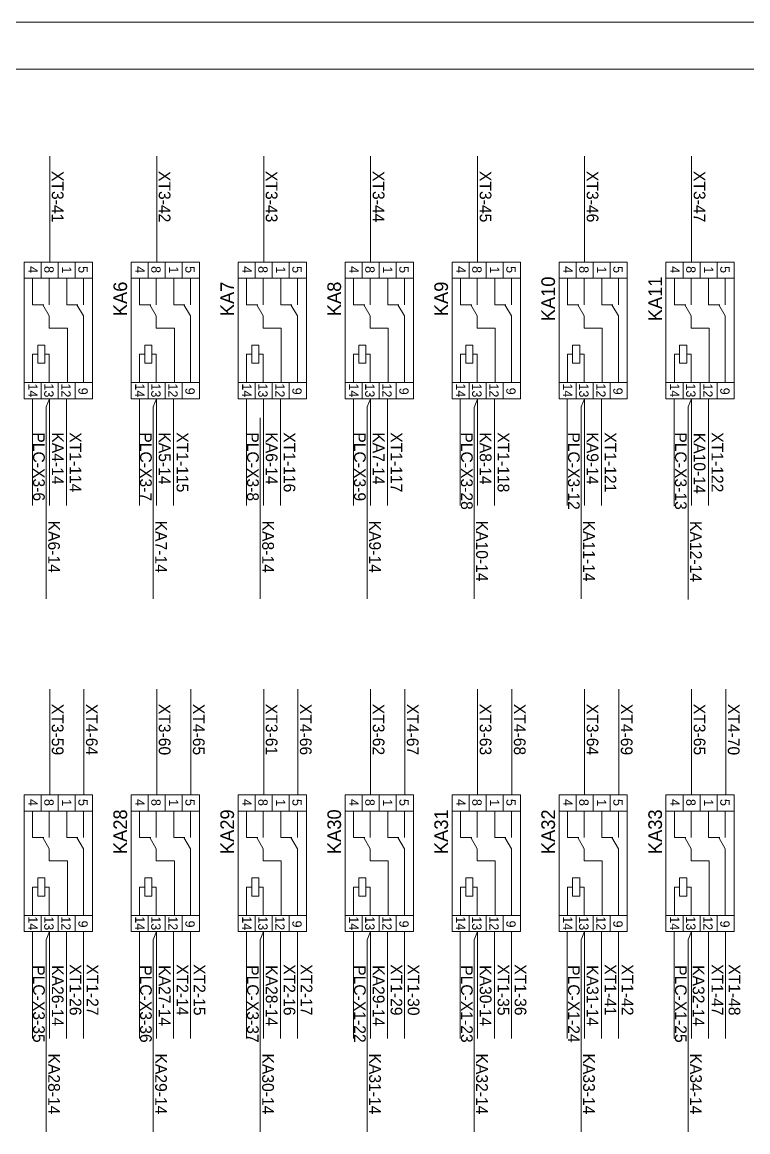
# Model space of a CAD drawing. Header units: millimetres. Extents: x 32721 to 103787, y 57624 to 127312.
# Drawn here: x 38433 to 39466, y 65952 to 67531 of the extents above; entities that cross this region are included whole.
import ezdxf
from ezdxf.enums import TextEntityAlignment as Align

# ---------------------------------------------------------------- set-up
doc = ezdxf.new("R2010")
doc.units = ezdxf.units.MM
doc.header["$LTSCALE"] = 10
for name, color, linetype, lineweight in [('1轮廓实线层', 7, 'Continuous', 18), ('2细线层', 4, 'Continuous', 18), ('图框层', 7, 'Continuous', 18)]:
    doc.layers.add(name, color=color, linetype=linetype, lineweight=lineweight)
doc.styles.add('样式 1', font='SIMYOU.TTF', dxfattribs={"width": 0.75})

msp = doc.modelspace()

# ---------------------------------------------------------------- linework, layer by layer
at = {"layer": '1轮廓实线层'}
for p, q in [((38472.44, 67189.3), (38472.44, 67339.68)), ((38624.65, 67189.3), (38624.65, 67339.68)), ((38776.86, 67189.3), (38776.86, 67339.68)), ((38929.07, 67189.3), (38929.07, 67339.68)), ((39081.28, 67189.3), (39081.28, 67339.68)), ((39233.49, 67189.3), (39233.49, 67339.68)), ((39385.7, 67189.3), (39385.7, 67339.68)), ((38533.19, 67189.3), (38435.99, 67189.3)), ((38435.99, 66994.9), (38435.99, 67189.3)), ((38460.29, 67166.32), (38460.29, 67189.3)), ((38484.59, 67166.32), (38484.59, 67189.3)), ((38508.89, 67166.32), (38508.89, 67189.3)), ((38533.19, 66994.9), (38533.19, 67189.3)), ((38685.4, 67189.3), (38588.2, 67189.3)), ((38588.2, 66994.9), (38588.2, 67189.3)), ((38612.5, 67166.32), (38612.5, 67189.3)), ((38636.8, 67166.32), (38636.8, 67189.3)), ((38661.1, 67166.32), (38661.1, 67189.3)), ((38685.4, 66994.9), (38685.4, 67189.3)), ((38837.61, 67189.3), (38740.41, 67189.3)), ((38740.41, 66994.9), (38740.41, 67189.3)), ((38764.71, 67166.32), (38764.71, 67189.3)), ((38789.01, 67166.32), (38789.01, 67189.3)), ((38813.31, 67166.32), (38813.31, 67189.3)), ((38837.61, 66994.9), (38837.61, 67189.3)), ((38989.82, 67189.3), (38892.62, 67189.3)), ((38892.62, 66994.9), (38892.62, 67189.3)), ((38916.92, 67166.32), (38916.92, 67189.3)), ((38941.22, 67166.32), (38941.22, 67189.3)), ((38965.52, 67166.32), (38965.52, 67189.3)), ((38989.82, 66994.9), (38989.82, 67189.3)), ((39142.03, 67189.3), (39044.83, 67189.3)), ((39044.83, 66994.9), (39044.83, 67189.3)), ((39069.13, 67166.32), (39069.13, 67189.3)), ((39093.43, 67166.32), (39093.43, 67189.3)), ((39117.73, 67166.32), (39117.73, 67189.3)), ((39142.03, 66994.9), (39142.03, 67189.3)), ((39294.24, 67189.3), (39197.04, 67189.3)), ((39197.04, 66994.9), (39197.04, 67189.3)), ((39221.34, 67166.32), (39221.34, 67189.3)), ((39245.64, 67166.32), (39245.64, 67189.3)), ((39269.94, 67166.32), (39269.94, 67189.3)), ((39294.24, 66994.9), (39294.24, 67189.3)), ((39446.45, 67189.3), (39349.25, 67189.3)), ((39349.25, 66994.9), (39349.25, 67189.3)), ((39373.55, 67166.32), (39373.55, 67189.3)), ((39397.85, 67166.32), (39397.85, 67189.3)), ((39422.15, 67166.32), (39422.15, 67189.3)), ((39446.45, 66994.9), (39446.45, 67189.3)), ((38533.19, 67166.32), (38435.99, 67166.32)), ((38448.09, 67128.64), (38448.09, 67166.32)), ((38471.81, 67128.64), (38471.81, 67166.32)), ((38496.69, 67128.64), (38496.69, 67166.32)), ((38520.41, 67128.64), (38520.41, 67166.32)), ((38685.4, 67166.32), (38588.2, 67166.32)), ((38600.3, 67128.64), (38600.3, 67166.32)), ((38624.02, 67128.64), (38624.02, 67166.32)), ((38648.9, 67128.64), (38648.9, 67166.32)), ((38672.62, 67128.64), (38672.62, 67166.32)), ((38837.61, 67166.32), (38740.41, 67166.32)), ((38752.51, 67128.64), (38752.51, 67166.32)), ((38776.23, 67128.64), (38776.23, 67166.32)), ((38801.11, 67128.64), (38801.11, 67166.32)), ((38824.83, 67128.64), (38824.83, 67166.32)), ((38989.82, 67166.32), (38892.62, 67166.32)), ((38904.72, 67128.64), (38904.72, 67166.32)), ((38928.44, 67128.64), (38928.44, 67166.32)), ((38953.32, 67128.64), (38953.32, 67166.32)), ((38977.04, 67128.64), (38977.04, 67166.32)), ((39142.03, 67166.32), (39044.83, 67166.32)), ((39056.93, 67128.64), (39056.93, 67166.32)), ((39080.65, 67128.64), (39080.65, 67166.32)), ((39105.53, 67128.64), (39105.53, 67166.32)), ((39129.25, 67128.64), (39129.25, 67166.32)), ((39294.24, 67166.32), (39197.04, 67166.32)), ((39209.14, 67128.64), (39209.14, 67166.32)), ((39232.86, 67128.64), (39232.86, 67166.32)), ((39257.74, 67128.64), (39257.74, 67166.32)), ((39281.46, 67128.64), (39281.46, 67166.32)), ((39446.45, 67166.32), (39349.25, 67166.32)), ((39361.35, 67128.64), (39361.35, 67166.32)), ((39385.07, 67128.64), (39385.07, 67166.32)), ((39409.95, 67128.64), (39409.95, 67166.32)), ((39433.67, 67128.64), (39433.67, 67166.32)), ((38464.06, 67128.64), (38448.09, 67128.64)), ((38471.81, 67112.69), (38462.6, 67128.64)), ((38512.66, 67128.64), (38496.69, 67128.64)), ((38520.41, 67112.69), (38511.2, 67128.64)), ((38616.27, 67128.64), (38600.3, 67128.64)), ((38624.02, 67112.69), (38614.81, 67128.64)), ((38664.87, 67128.64), (38648.9, 67128.64)), ((38672.62, 67112.69), (38663.41, 67128.64)), ((38768.49, 67128.64), (38752.51, 67128.64)), ((38776.23, 67112.69), (38767.02, 67128.64)), ((38817.09, 67128.64), (38801.11, 67128.64)), ((38824.83, 67112.69), (38815.62, 67128.64)), ((38920.7, 67128.64), (38904.72, 67128.64)), ((38928.44, 67112.69), (38919.23, 67128.64)), ((38969.3, 67128.64), (38953.32, 67128.64)), ((38977.04, 67112.69), (38967.83, 67128.64)), ((39072.91, 67128.64), (39056.93, 67128.64)), ((39080.65, 67112.69), (39071.44, 67128.64)), ((39121.51, 67128.64), (39105.53, 67128.64)), ((39129.25, 67112.69), (39120.04, 67128.64)), ((39225.12, 67128.64), (39209.14, 67128.64)), ((39232.86, 67112.69), (39223.65, 67128.64)), ((39273.72, 67128.64), (39257.74, 67128.64)), ((39281.46, 67112.69), (39272.25, 67128.64)), ((39377.33, 67128.64), (39361.35, 67128.64)), ((39385.07, 67112.69), (39375.86, 67128.64)), ((39425.93, 67128.64), (39409.95, 67128.64)), ((39433.67, 67112.69), (39424.46, 67128.64)), ((38471.81, 67095.35), (38471.81, 67112.69)), ((38520.41, 67017.88), (38520.41, 67112.69)), ((38624.02, 67095.35), (38624.02, 67112.69)), ((38672.62, 67017.88), (38672.62, 67112.69)), ((38776.23, 67095.35), (38776.23, 67112.69)), ((38824.83, 67017.88), (38824.83, 67112.69)), ((38928.44, 67095.35), (38928.44, 67112.69)), ((38977.04, 67017.88), (38977.04, 67112.69)), ((39080.65, 67095.35), (39080.65, 67112.69)), ((39129.25, 67017.88), (39129.25, 67112.69)), ((39232.86, 67095.35), (39232.86, 67112.69)), ((39281.46, 67017.88), (39281.46, 67112.69)), ((39385.07, 67095.35), (39385.07, 67112.69)), ((39433.67, 67017.88), (39433.67, 67112.69)), ((38497.54, 67095.35), (38471.81, 67095.35)), ((38497.54, 67017.63), (38497.54, 67095.35)), ((38649.75, 67095.35), (38624.02, 67095.35)), ((38649.75, 67017.63), (38649.75, 67095.35)), ((38801.96, 67095.35), (38776.23, 67095.35)), ((38801.96, 67017.63), (38801.96, 67095.35)), ((38954.17, 67095.35), (38928.44, 67095.35)), ((38954.17, 67017.63), (38954.17, 67095.35)), ((39106.38, 67095.35), (39080.65, 67095.35)), ((39106.38, 67017.63), (39106.38, 67095.35)), ((39258.59, 67095.35), (39232.86, 67095.35)), ((39258.59, 67017.63), (39258.59, 67095.35)), ((39410.8, 67095.35), (39385.07, 67095.35)), ((39410.8, 67017.63), (39410.8, 67095.35)), ((38448.09, 67017.88), (38448.09, 67058.23)), ((38455.4, 67058.23), (38448.09, 67058.23)), ((38465.6, 67058.23), (38471.81, 67058.23)), ((38471.81, 67017.88), (38471.81, 67058.23)), ((38600.3, 67017.88), (38600.3, 67058.23)), ((38607.61, 67058.23), (38600.3, 67058.23)), ((38617.81, 67058.23), (38624.02, 67058.23)), ((38624.02, 67017.88), (38624.02, 67058.23)), ((38752.51, 67017.88), (38752.51, 67058.23)), ((38759.82, 67058.23), (38752.51, 67058.23)), ((38770.02, 67058.23), (38776.23, 67058.23)), ((38776.23, 67017.88), (38776.23, 67058.23)), ((38904.72, 67017.88), (38904.72, 67058.23)), ((38912.03, 67058.23), (38904.72, 67058.23)), ((38922.23, 67058.23), (38928.44, 67058.23)), ((38928.44, 67017.88), (38928.44, 67058.23)), ((39056.93, 67017.88), (39056.93, 67058.23)), ((39064.24, 67058.23), (39056.93, 67058.23)), ((39074.44, 67058.23), (39080.65, 67058.23)), ((39080.65, 67017.88), (39080.65, 67058.23)), ((39209.14, 67017.88), (39209.14, 67058.23)), ((39216.45, 67058.23), (39209.14, 67058.23)), ((39226.65, 67058.23), (39232.86, 67058.23)), ((39232.86, 67017.88), (39232.86, 67058.23)), ((39361.35, 67017.88), (39361.35, 67058.23)), ((39368.66, 67058.23), (39361.35, 67058.23)), ((39378.86, 67058.23), (39385.07, 67058.23)), ((39385.07, 67017.88), (39385.07, 67058.23)), ((38533.19, 67017.88), (38435.99, 67017.88)), ((38460.29, 66994.9), (38460.29, 67017.88)), ((38484.59, 66994.9), (38484.59, 67017.88)), ((38508.89, 66994.9), (38508.89, 67017.88)), ((38685.4, 67017.88), (38588.2, 67017.88)), ((38612.5, 66994.9), (38612.5, 67017.88)), ((38636.8, 66994.9), (38636.8, 67017.88)), ((38661.1, 66994.9), (38661.1, 67017.88)), ((38837.61, 67017.88), (38740.41, 67017.88)), ((38764.71, 66994.9), (38764.71, 67017.88)), ((38789.01, 66994.9), (38789.01, 67017.88)), ((38813.31, 66994.9), (38813.31, 67017.88)), ((38989.82, 67017.88), (38892.62, 67017.88)), ((38916.92, 66994.9), (38916.92, 67017.88)), ((38941.22, 66994.9), (38941.22, 67017.88)), ((38965.52, 66994.9), (38965.52, 67017.88)), ((39142.03, 67017.88), (39044.83, 67017.88)), ((39069.13, 66994.9), (39069.13, 67017.88)), ((39093.43, 66994.9), (39093.43, 67017.88)), ((39117.73, 66994.9), (39117.73, 67017.88)), ((39294.24, 67017.88), (39197.04, 67017.88)), ((39221.34, 66994.9), (39221.34, 67017.88)), ((39245.64, 66994.9), (39245.64, 67017.88)), ((39269.94, 66994.9), (39269.94, 67017.88)), ((39446.45, 67017.88), (39349.25, 67017.88)), ((39373.55, 66994.9), (39373.55, 67017.88)), ((39397.85, 66994.9), (39397.85, 67017.88)), ((39422.15, 66994.9), (39422.15, 67017.88)), ((38533.19, 66994.9), (38435.99, 66994.9)), ((38447.8, 66994.9), (38447.8, 66842.78)), ((38467.34, 66983.24), (38472.1, 66994.9)), ((38472.1, 66994.9), (38472.1, 66842.78)), ((38496.4, 66994.9), (38496.4, 66842.78)), ((38685.4, 66994.9), (38588.2, 66994.9)), ((38600.01, 66994.9), (38600.01, 66842.78)), ((38619.55, 66983.24), (38624.31, 66994.9)), ((38624.31, 66994.9), (38624.31, 66842.78)), ((38648.61, 66994.9), (38648.61, 66842.78)), ((38837.61, 66994.9), (38740.41, 66994.9)), ((38752.22, 66994.9), (38752.22, 66842.78)), ((38776.52, 66994.9), (38776.52, 66842.78)), ((38800.82, 66994.9), (38800.82, 66842.78)), ((38989.82, 66994.9), (38892.62, 66994.9)), ((38904.43, 66994.9), (38904.43, 66842.78)), ((38923.97, 66983.24), (38928.73, 66994.9)), ((38928.73, 66994.9), (38928.73, 66842.78)), ((38953.03, 66994.9), (38953.03, 66842.78)), ((39142.03, 66994.9), (39044.83, 66994.9)), ((39056.64, 66994.9), (39056.64, 66842.78)), ((39076.18, 66982.59), (39080.94, 66994.25)), ((39080.94, 66994.9), (39080.94, 66842.78)), ((39105.24, 66994.9), (39105.24, 66842.78)), ((39294.24, 66994.9), (39197.04, 66994.9)), ((39208.85, 66994.9), (39208.85, 66842.78)), ((39228.39, 66983.24), (39233.15, 66994.9)), ((39233.15, 66994.9), (39233.15, 66842.78)), ((39257.45, 66994.9), (39257.45, 66842.78)), ((39446.45, 66994.9), (39349.25, 66994.9)), ((39361.06, 66994.25), (39361.06, 66842.13)), ((39380.6, 66983.24), (39385.36, 66994.9)), ((39385.36, 66994.9), (39385.36, 66842.78)), ((39409.66, 66994.9), (39409.66, 66842.78)), ((38467.34, 66967.64), (38467.34, 66983.24)), ((38619.55, 66967.64), (38619.55, 66983.24)), ((38923.97, 66967.64), (38923.97, 66983.24)), ((39076.18, 66967), (39076.18, 66982.59)), ((39228.39, 66967.64), (39228.39, 66983.24)), ((39380.6, 66967.64), (39380.6, 66983.24)), ((38467.34, 66967.64), (38467.34, 66709.98)), ((38619.55, 66967.64), (38619.55, 66709.98)), ((38771.76, 66967.64), (38771.76, 66709.98)), ((38923.97, 66967.64), (38923.97, 66709.98)), ((39076.18, 66967.64), (39076.18, 66709.98)), ((39228.39, 66967.64), (39228.39, 66709.98)), ((39380.6, 66967), (39380.6, 66709.33)), ((38472.44, 66431.27), (38472.44, 66581.65)), ((38521.04, 66431.27), (38521.04, 66581.65)), ((38624.65, 66431.27), (38624.65, 66581.65)), ((38673.25, 66431.27), (38673.25, 66581.65)), ((38776.86, 66431.27), (38776.86, 66581.65)), ((38825.46, 66431.27), (38825.46, 66581.65)), ((38929.07, 66431.27), (38929.07, 66581.65)), ((38977.67, 66431.27), (38977.67, 66581.65)), ((39081.28, 66431.27), (39081.28, 66581.65)), ((39129.88, 66431.27), (39129.88, 66581.65)), ((39233.49, 66431.27), (39233.49, 66581.65)), ((39282.09, 66431.27), (39282.09, 66581.65)), ((39385.7, 66431.27), (39385.7, 66581.65)), ((39434.3, 66431.27), (39434.3, 66581.65)), ((38533.19, 66431.27), (38435.99, 66431.27)), ((38435.99, 66236.87), (38435.99, 66431.27)), ((38460.29, 66408.29), (38460.29, 66431.27)), ((38484.59, 66408.29), (38484.59, 66431.27)), ((38508.89, 66408.29), (38508.89, 66431.27)), ((38533.19, 66236.87), (38533.19, 66431.27)), ((38685.4, 66431.27), (38588.2, 66431.27)), ((38588.2, 66236.87), (38588.2, 66431.27)), ((38612.5, 66408.29), (38612.5, 66431.27)), ((38636.8, 66408.29), (38636.8, 66431.27)), ((38661.1, 66408.29), (38661.1, 66431.27)), ((38685.4, 66236.87), (38685.4, 66431.27)), ((38837.61, 66431.27), (38740.41, 66431.27)), ((38740.41, 66236.87), (38740.41, 66431.27)), ((38764.71, 66408.29), (38764.71, 66431.27)), ((38789.01, 66408.29), (38789.01, 66431.27)), ((38813.31, 66408.29), (38813.31, 66431.27)), ((38837.61, 66236.87), (38837.61, 66431.27)), ((38989.82, 66431.27), (38892.62, 66431.27)), ((38892.62, 66236.87), (38892.62, 66431.27)), ((38916.92, 66408.29), (38916.92, 66431.27)), ((38941.22, 66408.29), (38941.22, 66431.27)), ((38965.52, 66408.29), (38965.52, 66431.27)), ((38989.82, 66236.87), (38989.82, 66431.27)), ((39142.03, 66431.27), (39044.83, 66431.27)), ((39044.83, 66236.87), (39044.83, 66431.27)), ((39069.13, 66408.29), (39069.13, 66431.27)), ((39093.43, 66408.29), (39093.43, 66431.27)), ((39117.73, 66408.29), (39117.73, 66431.27)), ((39142.03, 66236.87), (39142.03, 66431.27)), ((39294.24, 66431.27), (39197.04, 66431.27)), ((39197.04, 66236.87), (39197.04, 66431.27)), ((39221.34, 66408.29), (39221.34, 66431.27)), ((39245.64, 66408.29), (39245.64, 66431.27)), ((39269.94, 66408.29), (39269.94, 66431.27)), ((39294.24, 66236.87), (39294.24, 66431.27)), ((39446.45, 66431.27), (39349.25, 66431.27)), ((39349.25, 66236.87), (39349.25, 66431.27)), ((39373.55, 66408.29), (39373.55, 66431.27)), ((39397.85, 66408.29), (39397.85, 66431.27)), ((39422.15, 66408.29), (39422.15, 66431.27)), ((39446.45, 66236.87), (39446.45, 66431.27)), ((38533.19, 66408.29), (38435.99, 66408.29)), ((38448.09, 66370.61), (38448.09, 66408.29)), ((38471.81, 66370.61), (38471.81, 66408.29)), ((38496.69, 66370.61), (38496.69, 66408.29)), ((38520.41, 66370.61), (38520.41, 66408.29)), ((38685.4, 66408.29), (38588.2, 66408.29)), ((38600.3, 66370.61), (38600.3, 66408.29)), ((38624.02, 66370.61), (38624.02, 66408.29)), ((38648.9, 66370.61), (38648.9, 66408.29)), ((38672.62, 66370.61), (38672.62, 66408.29)), ((38837.61, 66408.29), (38740.41, 66408.29)), ((38752.51, 66370.61), (38752.51, 66408.29)), ((38776.23, 66370.61), (38776.23, 66408.29)), ((38801.11, 66370.61), (38801.11, 66408.29)), ((38824.83, 66370.61), (38824.83, 66408.29)), ((38989.82, 66408.29), (38892.62, 66408.29)), ((38904.72, 66370.61), (38904.72, 66408.29)), ((38928.44, 66370.61), (38928.44, 66408.29)), ((38953.32, 66370.61), (38953.32, 66408.29)), ((38977.04, 66370.61), (38977.04, 66408.29)), ((39142.03, 66408.29), (39044.83, 66408.29)), ((39056.93, 66370.61), (39056.93, 66408.29)), ((39080.65, 66370.61), (39080.65, 66408.29)), ((39105.53, 66370.61), (39105.53, 66408.29)), ((39129.25, 66370.61), (39129.25, 66408.29)), ((39294.24, 66408.29), (39197.04, 66408.29)), ((39209.14, 66370.61), (39209.14, 66408.29)), ((39232.86, 66370.61), (39232.86, 66408.29)), ((39257.74, 66370.61), (39257.74, 66408.29)), ((39281.46, 66370.61), (39281.46, 66408.29)), ((39446.45, 66408.29), (39349.25, 66408.29)), ((39361.35, 66370.61), (39361.35, 66408.29)), ((39385.07, 66370.61), (39385.07, 66408.29)), ((39409.95, 66370.61), (39409.95, 66408.29)), ((39433.67, 66370.61), (39433.67, 66408.29)), ((38464.06, 66370.61), (38448.09, 66370.61)), ((38471.81, 66354.66), (38462.6, 66370.61)), ((38512.66, 66370.61), (38496.69, 66370.61)), ((38520.41, 66354.66), (38511.2, 66370.61)), ((38616.27, 66370.61), (38600.3, 66370.61)), ((38624.02, 66354.66), (38614.81, 66370.61)), ((38664.87, 66370.61), (38648.9, 66370.61)), ((38672.62, 66354.66), (38663.41, 66370.61)), ((38768.49, 66370.61), (38752.51, 66370.61)), ((38776.23, 66354.66), (38767.02, 66370.61)), ((38817.09, 66370.61), (38801.11, 66370.61)), ((38824.83, 66354.66), (38815.62, 66370.61)), ((38920.7, 66370.61), (38904.72, 66370.61)), ((38928.44, 66354.66), (38919.23, 66370.61)), ((38969.3, 66370.61), (38953.32, 66370.61)), ((38977.04, 66354.66), (38967.83, 66370.61)), ((39072.91, 66370.61), (39056.93, 66370.61)), ((39080.65, 66354.66), (39071.44, 66370.61)), ((39121.51, 66370.61), (39105.53, 66370.61)), ((39129.25, 66354.66), (39120.04, 66370.61)), ((39225.12, 66370.61), (39209.14, 66370.61)), ((39232.86, 66354.66), (39223.65, 66370.61)), ((39273.72, 66370.61), (39257.74, 66370.61)), ((39281.46, 66354.66), (39272.25, 66370.61)), ((39377.33, 66370.61), (39361.35, 66370.61)), ((39385.07, 66354.66), (39375.86, 66370.61)), ((39425.93, 66370.61), (39409.95, 66370.61)), ((39433.67, 66354.66), (39424.46, 66370.61)), ((38471.81, 66337.32), (38471.81, 66354.66)), ((38520.41, 66259.86), (38520.41, 66354.66)), ((38624.02, 66337.32), (38624.02, 66354.66)), ((38672.62, 66259.86), (38672.62, 66354.66)), ((38776.23, 66337.32), (38776.23, 66354.66)), ((38824.83, 66259.86), (38824.83, 66354.66)), ((38928.44, 66337.32), (38928.44, 66354.66)), ((38977.04, 66259.86), (38977.04, 66354.66)), ((39080.65, 66337.32), (39080.65, 66354.66)), ((39129.25, 66259.86), (39129.25, 66354.66)), ((39232.86, 66337.32), (39232.86, 66354.66)), ((39281.46, 66259.86), (39281.46, 66354.66)), ((39385.07, 66337.32), (39385.07, 66354.66)), ((39433.67, 66259.86), (39433.67, 66354.66)), ((38497.54, 66337.32), (38471.81, 66337.32)), ((38497.54, 66259.6), (38497.54, 66337.32)), ((38649.75, 66337.32), (38624.02, 66337.32)), ((38649.75, 66259.6), (38649.75, 66337.32)), ((38801.96, 66337.32), (38776.23, 66337.32)), ((38801.96, 66259.6), (38801.96, 66337.32)), ((38954.17, 66337.32), (38928.44, 66337.32)), ((38954.17, 66259.6), (38954.17, 66337.32)), ((39106.38, 66337.32), (39080.65, 66337.32)), ((39106.38, 66259.6), (39106.38, 66337.32)), ((39258.59, 66337.32), (39232.86, 66337.32)), ((39258.59, 66259.6), (39258.59, 66337.32)), ((39410.8, 66337.32), (39385.07, 66337.32)), ((39410.8, 66259.6), (39410.8, 66337.32)), ((38448.09, 66259.86), (38448.09, 66300.2)), ((38455.4, 66300.2), (38448.09, 66300.2)), ((38465.6, 66300.2), (38471.81, 66300.2)), ((38471.81, 66259.86), (38471.81, 66300.2)), ((38600.3, 66259.86), (38600.3, 66300.2)), ((38607.61, 66300.2), (38600.3, 66300.2)), ((38617.81, 66300.2), (38624.02, 66300.2)), ((38624.02, 66259.86), (38624.02, 66300.2)), ((38752.51, 66259.86), (38752.51, 66300.2)), ((38759.82, 66300.2), (38752.51, 66300.2)), ((38770.02, 66300.2), (38776.23, 66300.2)), ((38776.23, 66259.86), (38776.23, 66300.2)), ((38904.72, 66259.86), (38904.72, 66300.2)), ((38912.03, 66300.2), (38904.72, 66300.2)), ((38922.23, 66300.2), (38928.44, 66300.2)), ((38928.44, 66259.86), (38928.44, 66300.2)), ((39056.93, 66259.86), (39056.93, 66300.2)), ((39064.24, 66300.2), (39056.93, 66300.2)), ((39074.44, 66300.2), (39080.65, 66300.2)), ((39080.65, 66259.86), (39080.65, 66300.2)), ((39209.14, 66259.86), (39209.14, 66300.2)), ((39216.45, 66300.2), (39209.14, 66300.2)), ((39226.65, 66300.2), (39232.86, 66300.2)), ((39232.86, 66259.86), (39232.86, 66300.2)), ((39361.35, 66259.86), (39361.35, 66300.2)), ((39368.66, 66300.2), (39361.35, 66300.2)), ((39378.86, 66300.2), (39385.07, 66300.2)), ((39385.07, 66259.86), (39385.07, 66300.2)), ((38533.19, 66259.86), (38435.99, 66259.86)), ((38460.29, 66236.87), (38460.29, 66259.86)), ((38484.59, 66236.87), (38484.59, 66259.86)), ((38508.89, 66236.87), (38508.89, 66259.86)), ((38685.4, 66259.86), (38588.2, 66259.86)), ((38612.5, 66236.87), (38612.5, 66259.86)), ((38636.8, 66236.87), (38636.8, 66259.86)), ((38661.1, 66236.87), (38661.1, 66259.86)), ((38837.61, 66259.86), (38740.41, 66259.86)), ((38764.71, 66236.87), (38764.71, 66259.86)), ((38789.01, 66236.87), (38789.01, 66259.86)), ((38813.31, 66236.87), (38813.31, 66259.86)), ((38989.82, 66259.86), (38892.62, 66259.86)), ((38916.92, 66236.87), (38916.92, 66259.86)), ((38941.22, 66236.87), (38941.22, 66259.86)), ((38965.52, 66236.87), (38965.52, 66259.86)), ((39142.03, 66259.86), (39044.83, 66259.86)), ((39069.13, 66236.87), (39069.13, 66259.86)), ((39093.43, 66236.87), (39093.43, 66259.86)), ((39117.73, 66236.87), (39117.73, 66259.86)), ((39294.24, 66259.86), (39197.04, 66259.86)), ((39221.34, 66236.87), (39221.34, 66259.86)), ((39245.64, 66236.87), (39245.64, 66259.86)), ((39269.94, 66236.87), (39269.94, 66259.86)), ((39446.45, 66259.86), (39349.25, 66259.86)), ((39373.55, 66236.87), (39373.55, 66259.86)), ((39397.85, 66236.87), (39397.85, 66259.86)), ((39422.15, 66236.87), (39422.15, 66259.86)), ((38533.19, 66236.87), (38435.99, 66236.87)), ((38447.8, 66236.87), (38447.8, 66084.75)), ((38467.34, 66225.21), (38472.1, 66236.87)), ((38472.1, 66236.87), (38472.1, 66084.75)), ((38496.4, 66236.87), (38496.4, 66084.75)), ((38520.7, 66236.87), (38520.7, 66084.75)), ((38685.4, 66236.87), (38588.2, 66236.87)), ((38600.01, 66236.87), (38600.01, 66084.75)), ((38619.55, 66225.21), (38624.31, 66236.87)), ((38624.31, 66236.87), (38624.31, 66084.75)), ((38648.61, 66236.87), (38648.61, 66084.75)), ((38672.91, 66236.87), (38672.91, 66084.75)), ((38837.61, 66236.87), (38740.41, 66236.87)), ((38752.22, 66236.87), (38752.22, 66084.75)), ((38771.76, 66225.21), (38776.52, 66236.87)), ((38776.52, 66236.87), (38776.52, 66084.75)), ((38800.82, 66236.87), (38800.82, 66084.75)), ((38825.12, 66236.87), (38825.12, 66084.75)), ((38989.82, 66236.87), (38892.62, 66236.87)), ((38904.43, 66236.87), (38904.43, 66084.75)), ((38923.97, 66225.21), (38928.73, 66236.87)), ((38928.73, 66236.87), (38928.73, 66084.75)), ((38953.03, 66236.87), (38953.03, 66084.75)), ((38977.33, 66236.87), (38977.33, 66084.75)), ((39142.03, 66236.87), (39044.83, 66236.87)), ((39056.64, 66236.87), (39056.64, 66084.75)), ((39076.18, 66225.21), (39080.94, 66236.87)), ((39080.94, 66236.87), (39080.94, 66084.75)), ((39105.24, 66236.87), (39105.24, 66084.75)), ((39129.54, 66236.87), (39129.54, 66084.75)), ((39294.24, 66236.87), (39197.04, 66236.87)), ((39208.85, 66236.87), (39208.85, 66084.75)), ((39228.39, 66225.21), (39233.15, 66236.87)), ((39233.15, 66236.87), (39233.15, 66084.75)), ((39257.45, 66236.87), (39257.45, 66084.75)), ((39281.75, 66236.87), (39281.75, 66084.75)), ((39446.45, 66236.87), (39349.25, 66236.87)), ((39361.06, 66236.87), (39361.06, 66084.75)), ((39380.6, 66225.21), (39385.36, 66236.87)), ((39385.36, 66236.87), (39385.36, 66084.75)), ((39409.66, 66236.87), (39409.66, 66084.75)), ((39433.96, 66236.87), (39433.96, 66084.75)), ((38467.34, 66209.61), (38467.34, 66225.21)), ((38619.55, 66209.61), (38619.55, 66225.21)), ((38771.76, 66209.61), (38771.76, 66225.21)), ((38923.97, 66209.61), (38923.97, 66225.21)), ((39076.18, 66209.61), (39076.18, 66225.21)), ((39228.39, 66209.61), (39228.39, 66225.21)), ((39380.6, 66209.61), (39380.6, 66225.21)), ((38467.34, 66209.61), (38467.34, 65951.95)), ((38619.55, 66209.61), (38619.55, 65951.95)), ((38771.76, 66209.61), (38771.76, 65951.95)), ((38923.97, 66209.61), (38923.97, 65951.95)), ((39076.18, 66209.61), (39076.18, 65951.95)), ((39228.39, 66209.61), (39228.39, 65951.95)), ((39380.6, 66209.61), (39380.6, 65951.95))]:
    msp.add_line(p, q, dxfattribs=at)
for points in [[(38465.6, 67071.06), (38465.6, 67045.41), (38455.4, 67045.41), (38455.4, 67071.06)], [(38617.81, 67071.06), (38617.81, 67045.41), (38607.61, 67045.41), (38607.61, 67071.06)], [(38770.02, 67071.06), (38770.02, 67045.41), (38759.82, 67045.41), (38759.82, 67071.06)], [(38922.23, 67071.06), (38922.23, 67045.41), (38912.03, 67045.41), (38912.03, 67071.06)], [(39074.44, 67071.06), (39074.44, 67045.41), (39064.24, 67045.41), (39064.24, 67071.06)], [(39226.65, 67071.06), (39226.65, 67045.41), (39216.45, 67045.41), (39216.45, 67071.06)], [(39378.86, 67071.06), (39378.86, 67045.41), (39368.66, 67045.41), (39368.66, 67071.06)], [(38465.6, 66313.03), (38465.6, 66287.38), (38455.4, 66287.38), (38455.4, 66313.03)], [(38617.81, 66313.03), (38617.81, 66287.38), (38607.61, 66287.38), (38607.61, 66313.03)], [(38770.02, 66313.03), (38770.02, 66287.38), (38759.82, 66287.38), (38759.82, 66313.03)], [(38922.23, 66313.03), (38922.23, 66287.38), (38912.03, 66287.38), (38912.03, 66313.03)], [(39074.44, 66313.03), (39074.44, 66287.38), (39064.24, 66287.38), (39064.24, 66313.03)], [(39226.65, 66313.03), (39226.65, 66287.38), (39216.45, 66287.38), (39216.45, 66313.03)], [(39378.86, 66313.03), (39378.86, 66287.38), (39368.66, 66287.38), (39368.66, 66313.03)]]:
    msp.add_lwpolyline(points, close=True, dxfattribs=at)
at = {"layer": '2细线层'}
msp.add_line((41409.53, 67530.5), (37449.53, 67530.5), dxfattribs=at)
at = {"layer": '图框层'}
msp.add_line((41342.86, 67463.84), (37616.2, 67463.84), dxfattribs=at)

# ---------------------------------------------------------------- texts
at = {"layer": '1轮廓实线层', "style": '样式 1'}
for s, height, p in [('XT3-41', 16.667, (38475.4, 67318.86)), ('XT3-42', 16.667, (38627.61, 67318.86)), ('XT3-43', 16.667, (38779.82, 67318.86)), ('XT3-44', 16.667, (38932.03, 67318.86)), ('XT3-45', 16.667, (39084.24, 67318.86)), ('XT3-46', 16.667, (39236.45, 67318.86)), ('XT3-47', 16.667, (39388.66, 67318.86)), ('4', 13.33, (38441.96, 67183.4)), ('8', 13.33, (38464.77, 67183.52)), ('1', 13.33, (38489.96, 67183.12)), ('5', 13.33, (38513.2, 67183.52)), ('4', 13.33, (38594.17, 67183.4)), ('8', 13.33, (38616.98, 67183.52)), ('1', 13.33, (38642.17, 67183.12)), ('5', 13.33, (38665.41, 67183.52)), ('4', 13.33, (38746.38, 67183.4)), ('8', 13.33, (38769.19, 67183.52)), ('1', 13.33, (38794.38, 67183.12)), ('5', 13.33, (38817.62, 67183.52)), ('4', 13.33, (38898.59, 67183.4)), ('8', 13.33, (38921.4, 67183.52)), ('1', 13.33, (38946.59, 67183.12)), ('5', 13.33, (38969.83, 67183.52)), ('4', 13.33, (39050.8, 67183.4)), ('8', 13.33, (39073.61, 67183.52)), ('1', 13.33, (39098.8, 67183.12)), ('5', 13.33, (39122.04, 67183.52)), ('4', 13.33, (39203.01, 67183.4)), ('8', 13.33, (39225.82, 67183.52)), ('1', 13.33, (39251.01, 67183.12)), ('5', 13.33, (39274.25, 67183.52)), ('4', 13.33, (39355.22, 67183.4)), ('8', 13.33, (39378.03, 67183.52)), ('1', 13.33, (39403.22, 67183.12)), ('5', 13.33, (39426.46, 67183.52)), ('14', 13.333, (38441.81, 67016.57)), ('13', 13.333, (38464.62, 67016.57)), ('12', 13.333, (38488.9, 67016.57)), ('14', 13.333, (38594.02, 67016.57)), ('13', 13.333, (38616.83, 67016.57)), ('12', 13.333, (38641.11, 67016.57)), ('14', 13.333, (38746.23, 67016.57)), ('13', 13.333, (38769.04, 67016.57)), ('12', 13.333, (38793.32, 67016.57)), ('14', 13.333, (38898.44, 67016.57)), ('13', 13.333, (38921.25, 67016.57)), ('12', 13.333, (38945.53, 67016.57)), ('14', 13.333, (39050.65, 67016.57)), ('13', 13.333, (39073.46, 67016.57)), ('12', 13.333, (39097.74, 67016.57)), ('14', 13.333, (39202.86, 67016.57)), ('13', 13.333, (39225.67, 67016.57)), ('12', 13.333, (39249.95, 67016.57)), ('14', 13.333, (39355.07, 67016.57)), ('13', 13.333, (39377.88, 67016.57)), ('12', 13.333, (39402.16, 67016.57)), ('9', 13.33, (38513.18, 67010.49)), ('9', 13.33, (38665.39, 67010.49)), ('9', 13.33, (38817.6, 67010.49)), ('9', 13.33, (38969.81, 67010.49)), ('9', 13.33, (39122.02, 67010.49)), ('9', 13.33, (39274.23, 67010.49)), ('9', 13.33, (39426.44, 67010.49)), ('XT1-114', 16.667, (38500.81, 66947.15)), ('XT1-115', 16.667, (38653.02, 66947.15)), ('XT1-116', 16.667, (38805.23, 66947.15)), ('XT1-117', 16.667, (38957.44, 66947.15)), ('XT1-118', 16.667, (39109.65, 66947.15)), ('XT1-121', 16.667, (39261.86, 66947.15)), ('XT1-122', 16.667, (39414.07, 66947.15)), ('PLC-X3-6', 16.667, (38448.73, 66947.05)), ('KA4-14', 16.667, (38475.48, 66947.05)), ('PLC-X3-7', 16.667, (38600.94, 66947.05)), ('KA5-14', 16.667, (38627.69, 66947.05)), ('PLC-X3-8', 16.667, (38753.15, 66947.05)), ('KA6-14', 16.667, (38779.9, 66947.05)), ('PLC-X3-9', 16.667, (38905.36, 66947.05)), ('KA7-14', 16.667, (38932.11, 66947.05)), ('PLC-X3-28', 16.667, (39057.57, 66947.05)), ('KA8-14', 16.667, (39084.32, 66947.05)), ('PLC-X3-12', 16.667, (39209.78, 66947.05)), ('KA9-14', 16.667, (39236.53, 66947.05)), ('PLC-X3-13', 16.667, (39361.99, 66947.05)), ('KA10-14', 16.667, (39388.74, 66946.4)), ('KA6-14', 16.667, (38470.3, 66821.45)), ('KA7-14', 16.667, (38622.51, 66821.45)), ('KA8-14', 16.667, (38774.72, 66821.45)), ('KA9-14', 16.667, (38926.93, 66821.45)), ('KA10-14', 16.667, (39079.14, 66821.45)), ('KA11-14', 16.667, (39231.35, 66821.45)), ('KA12-14', 16.667, (39383.56, 66820.8)), ('XT3-59', 16.667, (38475.4, 66560.83)), ('XT4-64', 16.667, (38524, 66560.83)), ('XT3-60', 16.667, (38627.61, 66560.83)), ('XT4-65', 16.667, (38676.21, 66560.83)), ('XT3-61', 16.667, (38779.82, 66560.83)), ('XT4-66', 16.667, (38828.42, 66560.83)), ('XT3-62', 16.667, (38932.03, 66560.83)), ('XT4-67', 16.667, (38980.63, 66560.83)), ('XT3-63', 16.667, (39084.24, 66560.83)), ('XT4-68', 16.667, (39132.84, 66560.83)), ('XT3-64', 16.667, (39236.45, 66560.83)), ('XT4-69', 16.667, (39285.05, 66560.83)), ('XT3-65', 16.667, (39388.66, 66560.83)), ('XT4-70', 16.667, (39437.26, 66560.83)), ('4', 13.33, (38441.96, 66425.37)), ('8', 13.33, (38464.77, 66425.49)), ('1', 13.33, (38489.96, 66425.09)), ('5', 13.33, (38513.2, 66425.49)), ('4', 13.33, (38594.17, 66425.37)), ('8', 13.33, (38616.98, 66425.49)), ('1', 13.33, (38642.17, 66425.09)), ('5', 13.33, (38665.41, 66425.49)), ('4', 13.33, (38746.38, 66425.37)), ('8', 13.33, (38769.19, 66425.49)), ('1', 13.33, (38794.38, 66425.09)), ('5', 13.33, (38817.62, 66425.49)), ('4', 13.33, (38898.59, 66425.37)), ('8', 13.33, (38921.4, 66425.49)), ('1', 13.33, (38946.59, 66425.09)), ('5', 13.33, (38969.83, 66425.49)), ('4', 13.33, (39050.8, 66425.37)), ('8', 13.33, (39073.61, 66425.49)), ('1', 13.33, (39098.8, 66425.09)), ('5', 13.33, (39122.04, 66425.49)), ('4', 13.33, (39203.01, 66425.37)), ('8', 13.33, (39225.82, 66425.49)), ('1', 13.33, (39251.01, 66425.09)), ('5', 13.33, (39274.25, 66425.49)), ('4', 13.33, (39355.22, 66425.37)), ('8', 13.33, (39378.03, 66425.49)), ('1', 13.33, (39403.22, 66425.09)), ('5', 13.33, (39426.46, 66425.49)), ('14', 13.333, (38441.81, 66258.54)), ('13', 13.333, (38464.62, 66258.54)), ('12', 13.333, (38488.9, 66258.54)), ('14', 13.333, (38594.02, 66258.54)), ('13', 13.333, (38616.83, 66258.54)), ('12', 13.333, (38641.11, 66258.54)), ('14', 13.333, (38746.23, 66258.54)), ('13', 13.333, (38769.04, 66258.54)), ('12', 13.333, (38793.32, 66258.54)), ('14', 13.333, (38898.44, 66258.54)), ('13', 13.333, (38921.25, 66258.54)), ('12', 13.333, (38945.53, 66258.54)), ('14', 13.333, (39050.65, 66258.54)), ('13', 13.333, (39073.46, 66258.54)), ('12', 13.333, (39097.74, 66258.54)), ('14', 13.333, (39202.86, 66258.54)), ('13', 13.333, (39225.67, 66258.54)), ('12', 13.333, (39249.95, 66258.54)), ('14', 13.333, (39355.07, 66258.54)), ('13', 13.333, (39377.88, 66258.54)), ('12', 13.333, (39402.16, 66258.54)), ('9', 13.33, (38513.18, 66252.46)), ('9', 13.33, (38665.39, 66252.46)), ('9', 13.33, (38817.6, 66252.46)), ('9', 13.33, (38969.81, 66252.46)), ('9', 13.33, (39122.02, 66252.46)), ('9', 13.33, (39274.23, 66252.46)), ('9', 13.33, (39426.44, 66252.46)), ('XT1-26', 16.667, (38500.81, 66190.43)), ('XT1-27', 16.667, (38525.11, 66190.43)), ('XT2-14', 16.667, (38653.02, 66190.43)), ('XT2-15', 16.667, (38677.32, 66190.43)), ('XT2-16', 16.667, (38805.23, 66190.43)), ('XT2-17', 16.667, (38829.53, 66190.43)), ('XT1-29', 16.667, (38957.44, 66190.43)), ('XT1-30', 16.667, (38981.74, 66190.43)), ('XT1-35', 16.667, (39109.65, 66190.43)), ('XT1-36', 16.667, (39133.95, 66190.43)), ('XT1-41', 16.667, (39261.86, 66190.43)), ('XT1-42', 16.667, (39286.16, 66190.43)), ('XT1-47', 16.667, (39414.07, 66190.43)), ('XT1-48', 16.667, (39438.37, 66190.43)), ('PLC-X3-35', 16.667, (38448.73, 66189.02)), ('KA26-14', 16.667, (38475.48, 66189.02)), ('PLC-X3-36', 16.667, (38600.94, 66189.02)), ('KA27-14', 16.667, (38627.69, 66189.02)), ('PLC-X3-37', 16.667, (38753.15, 66189.02)), ('KA28-14', 16.667, (38779.9, 66189.02)), ('PLC-X1-22', 16.667, (38905.36, 66189.02)), ('KA29-14', 16.667, (38932.11, 66189.02)), ('PLC-X1-23', 16.667, (39057.57, 66189.02)), ('KA30-14', 16.667, (39084.32, 66189.02)), ('PLC-X1-24', 16.667, (39209.78, 66189.02)), ('KA31-14', 16.667, (39236.53, 66189.02)), ('PLC-X1-25', 16.667, (39361.99, 66189.02)), ('KA32-14', 16.667, (39387.24, 66189.02)), ('KA28-14', 16.667, (38470.3, 66063.42)), ('KA29-14', 16.667, (38622.51, 66063.42)), ('KA30-14', 16.667, (38774.72, 66063.42)), ('KA31-14', 16.667, (38926.93, 66063.42)), ('KA32-14', 16.667, (39079.14, 66063.42)), ('KA33-14', 16.667, (39231.35, 66063.42)), ('KA34-14', 16.667, (39383.56, 66063.42))]:
    msp.add_text(s, height=height, rotation=270, dxfattribs=at).set_placement(p)
for s, p in [('KA10', (39191.35, 67136.85)), ('KA6', (38582.51, 67136.85)), ('KA7', (38734.72, 67136.85)), ('KA8', (38886.93, 67136.85)), ('KA9', (39039.14, 67136.85)), ('KA11', (39343.56, 67136.85)), ('KA28', (38582.51, 66378.82)), ('KA29', (38734.72, 66378.82)), ('KA30', (38886.93, 66378.82)), ('KA31', (39039.14, 66378.82)), ('KA32', (39191.35, 66378.82)), ('KA33', (39343.56, 66378.82))]:
    msp.add_text(s, height=19.444, rotation=90, dxfattribs=at).set_placement(p, align=Align.CENTER)

doc.saveas('drawing.dxf')
